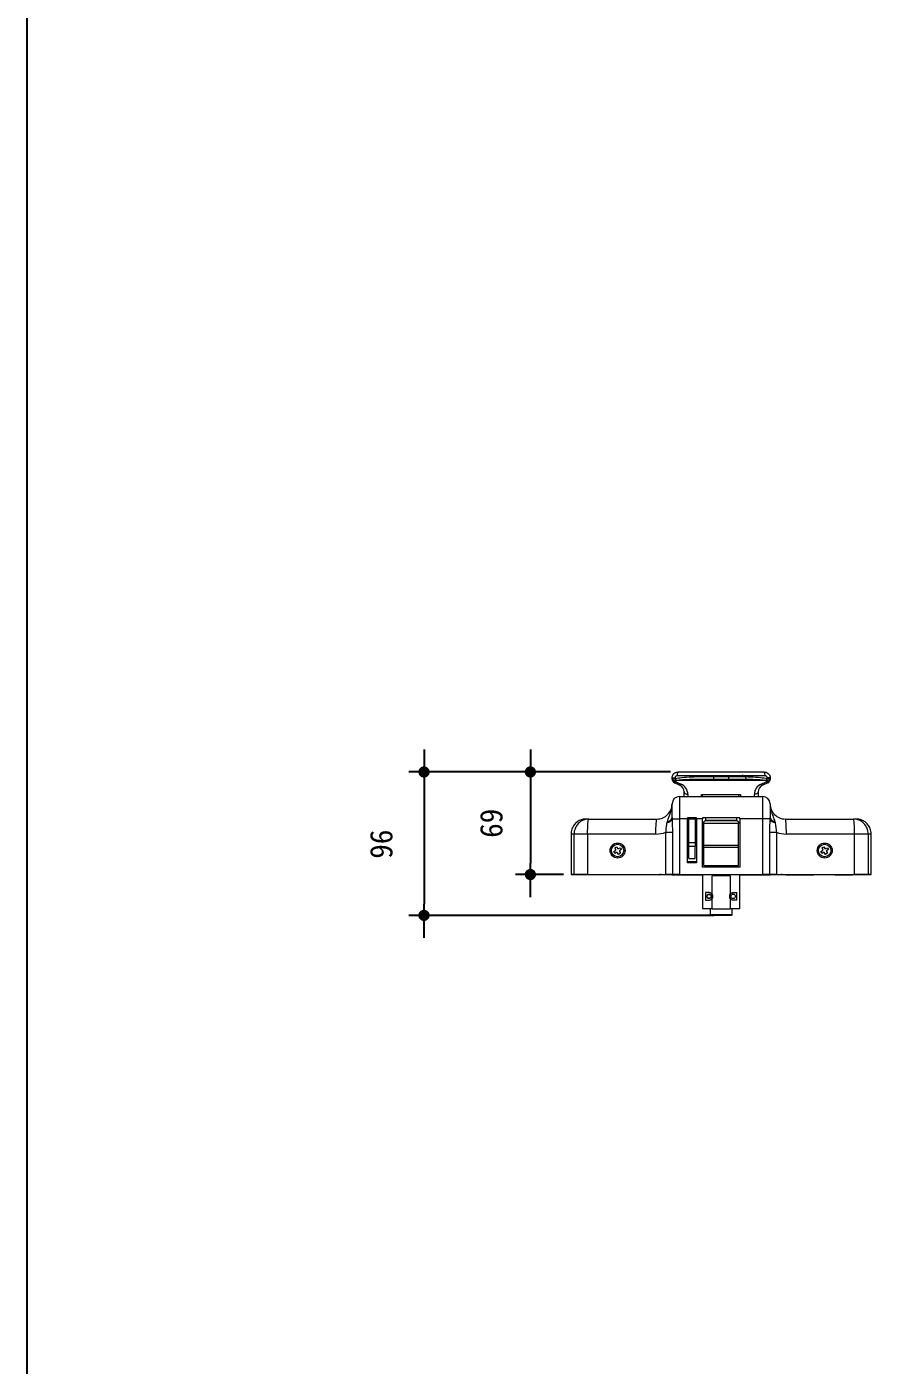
# Model space of a CAD drawing. Header units: millimetres. Extents: x 93288 to 97088, y 35747 to 38508.
# Drawn here: x 94745 to 95308, y 36426 to 37318 of the extents above; entities that cross this region are included whole.
import ezdxf

# ---------------------------------------------------------------- set-up
doc = ezdxf.new("R2010")
doc.units = ezdxf.units.MM
doc.layers.add('A-DIMS', color=7, linetype='Continuous')
doc.layers.add('A-ELEV-LIN3', color=8, linetype='Continuous', lineweight=18)
doc.styles.add('HY울릉도L', font='')
doc.styles.add('돋움체', font='')
doc.styles.get('HY울릉도L').set_extended_font_data('HYwulM')
doc.styles.get('돋움체').set_extended_font_data('DotumChe')
doc.dimstyles.new('CDIM', dxfattribs={"dimtxt": 3, "dimasz": 1.5, "dimexe": 2, "dimexo": 1, "dimgap": 1, "dimtad": 1, "dimdec": 0, "dimrnd": 0.5, "dimzin": 0, "dimdsep": 32, "dimlunit": 6, "dimtxsty": 'HY울릉도L', "dimblk1": '_CIDOT', "dimblk2": '_CIDOT', "dimsah": 1, "dimcen": 5.5, "dimclrd": 2, "dimclre": 2, "dimclrt": 7, "dimadec": 0, "dimazin": 0, "dimtfac": 1, "dimtdec": 0, "dimtix": 1, "dimtmove": 2, "dimatfit": 1, "dimldrblk": '_CIDOT', "dimfxl": 1, "dimtolj": 1, "dimtzin": 0, "dimlwd": -1, "dimarcsym": 0})

# ---------------------------------------------------------------- blocks, each defined once
blk = doc.blocks.new('_CIDOT')
at = {"color": 0, "linetype": 'ByBlock'}
blk.add_line((2, 0), (-1, 0), dxfattribs=at)
at = {"color": 0, "linetype": 'ByBlock', "const_width": 0.5}
blk.add_lwpolyline([(-0.25, 0, 1), (0.25, 0, 1)], format="xyb", close=True, dxfattribs=at)
blk = doc.blocks.new('*D64')
at = {"layer": 'A-DIMS', "lineweight": -2, "transparency": 16777216}
for p, q in [((95173.9, 36821.36), (94999.67, 36821.36)), ((95202.81, 36725.85), (94999.67, 36725.85))]:
    blk.add_line(p, q, dxfattribs=at)
at = {"layer": 'A-DIMS', "transparency": 16777216}
blk.add_line((95009.67, 36813.86), (95009.67, 36733.35), dxfattribs=at)
at = {"layer": 'A-DIMS', "transparency": 16777216, "xscale": 7.5, "yscale": 7.5, "zscale": 7.5}
for p, rotation in [((95009.67, 36821.36), 90), ((95009.67, 36725.85), 270)]:
    blk.add_blockref('_CIDOT', p, dxfattribs=dict(at, rotation=rotation))
at = {"layer": 'A-DIMS', "color": 3, "transparency": 16777216, "insert": (94981.25, 36773.28), "char_height": 15, "attachment_point": 5, "rotation": 90, "style": '돋움체'}
blk.add_mtext('\\A1;96', dxfattribs=at)
blk = doc.blocks.new('*D65')
at = {"layer": 'A-DIMS', "lineweight": -2, "transparency": 16777216}
for p, q in [((95173.9, 36821.36), (95070.54, 36821.36)), ((95102.6, 36753.05), (95070.54, 36753.05))]:
    blk.add_line(p, q, dxfattribs=at)
at = {"layer": 'A-DIMS', "transparency": 16777216}
blk.add_line((95080.54, 36813.86), (95080.54, 36760.55), dxfattribs=at)
at = {"layer": 'A-DIMS', "transparency": 16777216, "xscale": 7.5, "yscale": 7.5, "zscale": 7.5}
for p, rotation in [((95080.54, 36821.36), 90), ((95080.54, 36753.05), 270)]:
    blk.add_blockref('_CIDOT', p, dxfattribs=dict(at, rotation=rotation))
at = {"layer": 'A-DIMS', "color": 3, "transparency": 16777216, "insert": (95054.56, 36787.2), "char_height": 15, "attachment_point": 5, "rotation": 90, "style": '돋움체'}
blk.add_mtext('\\A1;69', dxfattribs=at)

msp = doc.modelspace()

# ---------------------------------------------------------------- linework, layer by layer
at = {"color": 7, "linetype": 'Continuous', "lineweight": 15}
for p, q in [((95178.9, 36821.36), (95236.3, 36821.36)), ((95174.9, 36817.36), (95176.89, 36817.36)), ((95174.9, 36817.15), (95174.9, 36817.36)), ((95174.9, 36816.62), (95174.9, 36817.15)), ((95179.9, 36812.67), (95176.52, 36814.15)), ((95176.89, 36817.36), (95176.89, 36816.96)), ((95176.89, 36816.96), (95176.99, 36816.97)), ((95177.4, 36815.66), (95176.89, 36815.68)), ((95177.4, 36815.66), (95177.4, 36814.99)), ((95237.78, 36815.67), (95177.42, 36815.67)), ((95177.52, 36814.8), (95180.9, 36813.32)), ((95179.97, 36812.61), (95178.33, 36813.36)), ((95236.79, 36818.86), (95178.41, 36818.86)), ((95202.46, 36818.36), (95212.74, 36818.36)), ((95212.67, 36816.36), (95202.52, 36816.36)), ((95234.29, 36813.32), (95237.68, 36814.8)), ((95236.87, 36813.36), (95235.22, 36812.61)), ((95238.68, 36814.15), (95235.3, 36812.67)), ((95238.31, 36815.68), (95237.8, 36815.66)), ((95237.8, 36814.99), (95237.8, 36815.66)), ((95238.21, 36816.97), (95238.31, 36816.96)), ((95238.31, 36816.96), (95238.31, 36817.36)), ((95240.3, 36817.36), (95238.31, 36817.36)), ((95240.3, 36817.36), (95240.3, 36817.15)), ((95240.3, 36817.15), (95240.3, 36816.62)), ((95179.9, 36805.03), (95179.9, 36790.05)), ((95179.9, 36805.03), (95235.3, 36805.03)), ((95182.9, 36805.03), (95182.9, 36808.09)), ((95194.6, 36806.36), (95220.6, 36806.36)), ((95194.6, 36805.03), (95194.6, 36806.36)), ((95195.1, 36805.03), (95195.1, 36806.36)), ((95219.1, 36806.36), (95219.1, 36805.03)), ((95220.6, 36806.36), (95220.6, 36805.03)), ((95232.3, 36808.09), (95232.3, 36805.03)), ((95235.3, 36790.05), (95235.3, 36805.03)), ((95174.9, 36791.02), (95174.9, 36800.03)), ((95240.3, 36800.03), (95240.3, 36791.02)), ((95240.3, 36800.01), (95240.3, 36800.01)), ((95119.44, 36790.03), (95164.9, 36790.03)), ((95171.66, 36787.65), (95171.88, 36788.44)), ((95174.9, 36791.02), (95174.91, 36790.04)), ((95179.9, 36790.05), (95179.9, 36753.05)), ((95185.1, 36790.05), (95179.9, 36790.05)), ((95191.1, 36790.75), (95185.1, 36790.75)), ((95185.1, 36790.75), (95185.1, 36790.05)), ((95191.1, 36790.75), (95185.1, 36790.75)), ((95185.1, 36760.75), (95185.1, 36790.05)), ((95186.1, 36790.33), (95186.1, 36790.75)), ((95190.2, 36790.33), (95186.1, 36790.33)), ((95186.1, 36790.17), (95186.1, 36790.33)), ((95186.1, 36790.17), (95190.2, 36790.17)), ((95186.1, 36774.34), (95186.1, 36790.17)), ((95190.2, 36790.75), (95190.2, 36790.33)), ((95190.2, 36790.17), (95190.2, 36790.33)), ((95190.2, 36790.17), (95190.2, 36774.34)), ((95190.2, 36789.51), (95191.1, 36789.51)), ((95191.1, 36790.05), (95191.1, 36790.75)), ((95191.1, 36790.05), (95191.1, 36760.75)), ((95195.1, 36790.05), (95191.1, 36790.05)), ((95220.1, 36790.75), (95195.1, 36790.75)), ((95195.1, 36790.75), (95195.1, 36790.05)), ((95220.1, 36790.75), (95195.1, 36790.75)), ((95195.1, 36758.05), (95195.1, 36790.05)), ((95196, 36787), (95196, 36788.24)), ((95219.2, 36787), (95196, 36787)), ((95196, 36772.68), (95196, 36787)), ((95197.1, 36790.75), (95197.1, 36788.78)), ((95197.1, 36789.51), (95197.4, 36789.51)), ((95197.4, 36789.06), (95197.4, 36790.75)), ((95217.8, 36789.06), (95197.4, 36789.06)), ((95197.4, 36789.02), (95197.4, 36789.06)), ((95197.4, 36789.02), (95217.8, 36789.02)), ((95197.4, 36788.89), (95197.4, 36789.02)), ((95217.8, 36790.75), (95217.8, 36789.06)), ((95217.8, 36789.51), (95218.1, 36789.51)), ((95217.8, 36789.06), (95217.8, 36789.02)), ((95217.8, 36789.02), (95217.8, 36788.89)), ((95218.1, 36788.78), (95218.1, 36790.75)), ((95219.2, 36772.68), (95219.2, 36787)), ((95220.1, 36790.05), (95220.1, 36790.75)), ((95220.1, 36790.05), (95220.1, 36758.05)), ((95235.3, 36790.05), (95220.1, 36790.05)), ((95235.3, 36753.05), (95235.3, 36790.05)), ((95240.29, 36790.04), (95240.3, 36791.02)), ((95243.32, 36788.44), (95243.54, 36787.65)), ((95250.3, 36790.03), (95295.76, 36790.03)), ((95107.6, 36780.01), (95107.6, 36753.01)), ((95109.64, 36753.03), (95109.64, 36780.03)), ((95118.65, 36780.04), (95118.65, 36753.04)), ((95164.11, 36780.04), (95118.65, 36780.04)), ((95170.8, 36753.04), (95170.8, 36781.19)), ((95175.15, 36781.2), (95175.15, 36753.05)), ((95240.04, 36753.05), (95240.04, 36781.2)), ((95244.39, 36781.19), (95244.39, 36753.04)), ((95296.55, 36780.04), (95251.09, 36780.04)), ((95296.55, 36753.04), (95296.55, 36780.04)), ((95305.56, 36780.03), (95305.56, 36753.03)), ((95307.6, 36753.01), (95307.6, 36780.01)), ((95186.1, 36774.34), (95190.2, 36774.34)), ((95186.1, 36771.63), (95186.1, 36774.34)), ((95190.2, 36771.63), (95186.1, 36771.63)), ((95186.1, 36763.8), (95186.1, 36771.63)), ((95190.2, 36774.34), (95190.2, 36771.63)), ((95190.2, 36763.8), (95190.2, 36771.63)), ((95196, 36772.68), (95219.2, 36772.68)), ((95196, 36771.37), (95196, 36772.68)), ((95196, 36771.37), (95219.2, 36771.37)), ((95196, 36759.13), (95196, 36771.37)), ((95219.2, 36771.37), (95219.2, 36772.68)), ((95219.2, 36759.13), (95219.2, 36771.37)), ((95191.1, 36761.46), (95185.1, 36761.46)), ((95191.1, 36760.75), (95185.1, 36760.75)), ((95186.1, 36763.8), (95190.2, 36763.8)), ((95186.1, 36763.71), (95186.1, 36763.8)), ((95186.1, 36763.71), (95190.2, 36763.71)), ((95190.2, 36763.8), (95190.2, 36763.71)), ((95196, 36759.13), (95219.2, 36759.13)), ((95109.35, 36753.02), (95109.35, 36752.96)), ((95111.06, 36752.96), (95109.35, 36752.96)), ((95120.08, 36752.96), (95111.06, 36752.96)), ((95118.65, 36753.04), (95170.8, 36753.04)), ((95118.74, 36753.04), (95170.9, 36753.04)), ((95129.66, 36752.96), (95120.08, 36752.96)), ((95129.66, 36753.04), (95129.66, 36752.96)), ((95129.94, 36752.96), (95129.66, 36752.96)), ((95129.94, 36753.04), (95129.94, 36752.96)), ((95131.89, 36752.96), (95129.94, 36752.96)), ((95145.85, 36752.96), (95131.89, 36752.96)), ((95145.85, 36752.96), (95145.89, 36752.96)), ((95145.89, 36753.04), (95145.89, 36752.96)), ((95147.6, 36752.96), (95145.89, 36752.96)), ((95147.6, 36753.04), (95147.6, 36752.96)), ((95164.6, 36752.96), (95147.6, 36752.96)), ((95164.6, 36752.96), (95164.6, 36753.04)), ((95166.6, 36752.96), (95164.6, 36752.96)), ((95167.53, 36752.97), (95166.85, 36752.97)), ((95167.62, 36752.97), (95166.86, 36752.97)), ((95174.7, 36752.96), (95174.7, 36752.97)), ((95174.9, 36752.96), (95174.7, 36752.96)), ((95174.9, 36752.94), (95174.9, 36752.96)), ((95176.1, 36752.96), (95176.1, 36753.04)), ((95176.1, 36752.94), (95176.1, 36752.96)), ((95176.85, 36753.05), (95176.85, 36752.94)), ((95177.2, 36752.96), (95176.85, 36752.96)), ((95176.85, 36752.94), (95176.85, 36752.93)), ((95177.2, 36753.05), (95177.2, 36752.96)), ((95177.2, 36752.96), (95178.2, 36752.96)), ((95178.2, 36752.96), (95178.2, 36752.97)), ((95178.4, 36752.96), (95195.1, 36752.96)), ((95179.9, 36753.05), (95235.3, 36753.05)), ((95179.9, 36753.05), (95235.3, 36753.05)), ((95220.1, 36758.05), (95195.1, 36758.05)), ((95195.1, 36753.05), (95195.1, 36730.15)), ((95201.66, 36739.92), (95201.66, 36752.16)), ((95213.54, 36752.16), (95201.66, 36752.16)), ((95213.54, 36752.16), (95213.54, 36739.92)), ((95220.1, 36730.15), (95220.1, 36753.05)), ((95220.1, 36752.96), (95236.8, 36752.96)), ((95237, 36752.97), (95237, 36752.96)), ((95237, 36752.96), (95238, 36752.96)), ((95238, 36752.96), (95238, 36753.05)), ((95238.35, 36752.96), (95238, 36752.96)), ((95238.35, 36752.94), (95238.35, 36753.05)), ((95238.35, 36752.93), (95238.35, 36752.94)), ((95239.1, 36753.04), (95239.1, 36752.96)), ((95239.1, 36752.96), (95239.1, 36752.94)), ((95240.5, 36752.96), (95240.3, 36752.96)), ((95240.3, 36752.96), (95240.3, 36752.94)), ((95240.5, 36752.97), (95240.5, 36752.96)), ((95244.3, 36753.04), (95296.45, 36753.04)), ((95244.39, 36753.04), (95296.55, 36753.04)), ((95248.33, 36752.97), (95247.58, 36752.97)), ((95248.34, 36752.97), (95247.67, 36752.97)), ((95250.6, 36752.96), (95248.6, 36752.96)), ((95250.6, 36752.96), (95250.6, 36753.04)), ((95250.6, 36752.96), (95267.6, 36752.96)), ((95267.6, 36753.04), (95267.6, 36752.96)), ((95267.6, 36752.96), (95269.31, 36752.96)), ((95269.31, 36753.04), (95269.31, 36752.96)), ((95269.35, 36752.96), (95269.31, 36752.96)), ((95283.3, 36752.96), (95269.35, 36752.96)), ((95283.3, 36752.96), (95285.26, 36752.96)), ((95285.26, 36753.04), (95285.26, 36752.96)), ((95285.26, 36752.96), (95285.54, 36752.96)), ((95285.54, 36753.04), (95285.54, 36752.96)), ((95285.54, 36752.96), (95295.12, 36752.96)), ((95304.14, 36752.96), (95295.12, 36752.96)), ((95305.85, 36752.96), (95304.14, 36752.96)), ((95305.85, 36752.96), (95305.85, 36753.02)), ((95201.66, 36730.15), (95201.66, 36737.09)), ((95213.54, 36737.09), (95213.54, 36730.15)), ((95201.66, 36730.15), (95195.1, 36730.15)), ((95200.24, 36730.15), (95200.31, 36726.16)), ((95200.24, 36730.15), (95200.31, 36726.36)), ((95200.31, 36726.36), (95214.89, 36726.36)), ((95200.31, 36726.16), (95200.62, 36725.85)), ((95200.31, 36726.16), (95207.82, 36726.16)), ((95207.81, 36725.85), (95200.62, 36725.85)), ((95201.66, 36730.15), (95213.54, 36730.15)), ((95214.58, 36725.85), (95207.81, 36725.85)), ((95207.82, 36726.16), (95214.88, 36726.16)), ((95220.1, 36730.15), (95213.54, 36730.15)), ((95214.58, 36725.85), (95214.88, 36726.16)), ((95214.88, 36726.16), (95214.95, 36730.15)), ((95214.89, 36726.36), (95214.95, 36730.15))]:
    msp.add_line(p, q, dxfattribs=at)
at = {"color": 8, "linetype": 'Continuous', "lineweight": 15}
for p, q in [((95185.4, 36806.45), (95185.4, 36805.03)), ((95229.8, 36805.03), (95229.8, 36806.45)), ((95111.06, 36752.96), (95111.06, 36753.03)), ((95120.08, 36753.04), (95120.08, 36752.96)), ((95167.62, 36753.04), (95167.62, 36752.97)), ((95247.58, 36752.97), (95247.58, 36753.04)), ((95295.12, 36752.96), (95295.12, 36753.04)), ((95304.14, 36753.03), (95304.14, 36752.96))]:
    msp.add_line(p, q, dxfattribs=at)
msp.add_line((95219.2, 36788.24), (95219.2, 36787))
msp.add_lwpolyline([(94745.04, 38508.47), (94745.04, 35747.47)])
at = {"color": 7, "linetype": 'Continuous', "lineweight": 15, "flags": 128}
for points in [[(95174.9, 36816.62), (95174.95, 36816.3), (95175.09, 36816), (95175.32, 36815.71), (95175.63, 36815.46), (95176.01, 36815.26), (95176.44, 36815.11), (95176.91, 36815.02), (95177.4, 36814.99)], [(95176.52, 36814.15), (95176.61, 36814.13), (95176.72, 36814.13), (95176.83, 36814.17), (95176.96, 36814.24), (95177.09, 36814.34), (95177.23, 36814.47), (95177.37, 36814.62), (95177.52, 36814.8)], [(95179.9, 36812.67), (95180, 36812.65), (95180.1, 36812.65), (95180.22, 36812.69), (95180.34, 36812.76), (95180.48, 36812.86), (95180.62, 36812.99), (95180.76, 36813.14), (95180.9, 36813.32)], [(95235.3, 36812.67), (95235.2, 36812.65), (95235.1, 36812.65), (95234.98, 36812.69), (95234.85, 36812.76), (95234.72, 36812.86), (95234.58, 36812.99), (95234.44, 36813.14), (95234.29, 36813.32)], [(95238.68, 36814.15), (95238.59, 36814.13), (95238.48, 36814.13), (95238.37, 36814.17), (95238.24, 36814.24), (95238.11, 36814.34), (95237.97, 36814.47), (95237.82, 36814.62), (95237.68, 36814.8)], [(95240.3, 36816.62), (95240.25, 36816.3), (95240.11, 36816), (95239.88, 36815.71), (95239.57, 36815.46), (95239.19, 36815.26), (95238.76, 36815.11), (95238.29, 36815.02), (95237.8, 36814.99)], [(95182.9, 36808.09), (95182.95, 36807.77), (95183.09, 36807.46), (95183.32, 36807.18), (95183.63, 36806.93), (95184.01, 36806.73), (95184.44, 36806.57), (95184.91, 36806.48), (95185.4, 36806.45)], [(95232.3, 36808.09), (95232.25, 36807.77), (95232.11, 36807.46), (95231.88, 36807.18), (95231.57, 36806.93), (95231.19, 36806.73), (95230.76, 36806.57), (95230.29, 36806.48), (95229.8, 36806.45)], [(95118.65, 36780.04), (95118.66, 36781.99), (95118.71, 36783.86), (95118.78, 36785.59), (95118.88, 36787.11), (95119, 36788.35), (95119.13, 36789.27), (95119.28, 36789.84), (95119.44, 36790.03)], [(95164.11, 36780.04), (95164.13, 36781.99), (95164.17, 36783.87), (95164.24, 36785.6), (95164.34, 36787.11), (95164.46, 36788.35), (95164.6, 36789.27), (95164.74, 36789.84), (95164.9, 36790.03)], [(95174.91, 36790.04), (95175.05, 36790.05), (95175.37, 36790.05), (95175.84, 36790.05), (95176.47, 36790.05), (95177.21, 36790.05), (95178.05, 36790.05), (95178.96, 36790.05), (95179.9, 36790.05)], [(95218.1, 36789.39), (95217.96, 36789.43), (95217.8, 36789.46)], [(95240.29, 36790.04), (95240.15, 36790.05), (95239.83, 36790.05), (95239.35, 36790.05), (95238.73, 36790.05), (95237.99, 36790.05), (95237.15, 36790.05), (95236.24, 36790.05), (95235.3, 36790.05)], [(95251.09, 36780.04), (95251.07, 36781.99), (95251.03, 36783.87), (95250.95, 36785.6), (95250.86, 36787.11), (95250.74, 36788.35), (95250.6, 36789.27), (95250.45, 36789.84), (95250.3, 36790.03)], [(95296.55, 36780.04), (95296.53, 36781.99), (95296.49, 36783.86), (95296.42, 36785.59), (95296.32, 36787.11), (95296.2, 36788.35), (95296.06, 36789.27), (95295.92, 36789.84), (95295.76, 36790.03)], [(95118.65, 36780.04), (95117.06, 36780.04), (95115.53, 36780.04), (95114.1, 36780.04), (95112.81, 36780.03), (95111.7, 36780.03), (95110.78, 36780.03), (95110.09, 36780.03), (95109.64, 36780.03)], [(95170.8, 36781.19), (95171.53, 36781.19), (95172.22, 36781.19), (95172.88, 36781.2), (95173.49, 36781.2), (95174.03, 36781.2), (95174.5, 36781.2), (95174.87, 36781.2), (95175.15, 36781.2)], [(95240.04, 36781.2), (95240.32, 36781.2), (95240.7, 36781.2), (95241.16, 36781.2), (95241.71, 36781.2), (95242.31, 36781.2), (95242.97, 36781.19), (95243.67, 36781.19), (95244.39, 36781.19)], [(95305.56, 36780.03), (95305.11, 36780.03), (95304.42, 36780.03), (95303.5, 36780.03), (95302.38, 36780.03), (95301.09, 36780.04), (95299.67, 36780.04), (95298.14, 36780.04), (95296.55, 36780.04)], [(95109.35, 36752.99), (95108.75, 36752.99), (95108.11, 36753), (95107.72, 36753), (95107.6, 36753.01), (95107.72, 36753.01), (95108.11, 36753.02), (95108.75, 36753.02), (95109.64, 36753.03)], [(95109.35, 36753), (95109.3, 36753), (95108.92, 36753), (95108.8, 36753.01), (95108.92, 36753.01), (95109.3, 36753.02), (95109.93, 36753.02), (95110.81, 36753.03)], [(95118.65, 36753.04), (95117.06, 36753.04), (95115.53, 36753.04), (95114.1, 36753.04), (95112.81, 36753.03), (95111.7, 36753.03), (95110.78, 36753.03), (95110.09, 36753.03), (95109.64, 36753.03)], [(95118.74, 36753.04), (95117.34, 36753.04), (95116, 36753.03), (95114.74, 36753.03), (95113.61, 36753.03), (95112.63, 36753.03), (95111.82, 36753.03), (95111.21, 36753.03), (95110.81, 36753.03)], [(95131.89, 36752.96), (95131.86, 36752.99), (95131.85, 36753.04)], [(95145.8, 36753.04), (95145.82, 36752.99), (95145.85, 36752.96)], [(95166.6, 36752.96), (95166.99, 36752.99), (95167.17, 36753.04)], [(95167.53, 36752.97), (95168.99, 36752.97), (95170.39, 36752.97), (95171.66, 36752.97), (95172.77, 36752.97), (95173.68, 36752.97), (95174.35, 36752.97), (95174.76, 36752.96), (95174.9, 36752.96)], [(95167.62, 36752.97), (95169.31, 36752.97), (95170.91, 36752.97), (95172.38, 36752.97), (95173.65, 36752.97), (95174.69, 36752.97), (95175.47, 36752.97), (95175.94, 36752.97), (95176.1, 36752.96)], [(95175.15, 36753.05), (95174.87, 36753.04), (95174.5, 36753.04), (95174.03, 36753.04), (95173.49, 36753.04), (95172.88, 36753.04), (95172.22, 36753.04), (95171.53, 36753.04), (95170.8, 36753.04)], [(95176.29, 36753.04), (95175.94, 36753.04), (95175.48, 36753.04), (95174.9, 36753.04), (95174.23, 36753.04), (95173.48, 36753.04), (95172.66, 36753.04), (95171.79, 36753.04), (95170.9, 36753.04)], [(95179.9, 36753.05), (95179.12, 36753.05), (95178.36, 36753.05), (95177.64, 36753.05), (95176.97, 36753.05), (95176.38, 36753.05), (95175.87, 36753.05), (95175.46, 36753.05), (95175.15, 36753.05)], [(95179.9, 36753.05), (95179.31, 36753.05), (95178.73, 36753.05), (95178.18, 36753.05), (95177.68, 36753.05), (95177.22, 36753.05), (95176.84, 36753.05), (95176.52, 36753.05), (95176.29, 36753.04)], [(95177.94, 36753.05), (95178.16, 36752.98), (95178.4, 36752.96)], [(95240.04, 36753.05), (95239.74, 36753.05), (95239.33, 36753.05), (95238.82, 36753.05), (95238.22, 36753.05), (95237.56, 36753.05), (95236.84, 36753.05), (95236.08, 36753.05), (95235.3, 36753.05)], [(95238.9, 36753.04), (95238.67, 36753.05), (95238.36, 36753.05), (95237.97, 36753.05), (95237.52, 36753.05), (95237.02, 36753.05), (95236.47, 36753.05), (95235.89, 36753.05), (95235.3, 36753.05)], [(95236.8, 36752.96), (95237.03, 36752.98), (95237.26, 36753.05)], [(95244.3, 36753.04), (95243.4, 36753.04), (95242.54, 36753.04), (95241.72, 36753.04), (95240.97, 36753.04), (95240.3, 36753.04), (95239.72, 36753.04), (95239.25, 36753.04), (95238.9, 36753.04)], [(95239.1, 36752.96), (95239.26, 36752.97), (95239.73, 36752.97), (95240.5, 36752.97), (95241.54, 36752.97), (95242.82, 36752.97), (95244.28, 36752.97), (95245.89, 36752.97), (95247.58, 36752.97)], [(95244.39, 36753.04), (95243.67, 36753.04), (95242.97, 36753.04), (95242.31, 36753.04), (95241.71, 36753.04), (95241.16, 36753.04), (95240.7, 36753.04), (95240.32, 36753.04), (95240.04, 36753.05)], [(95240.3, 36752.96), (95240.44, 36752.96), (95240.85, 36752.97), (95241.52, 36752.97), (95242.42, 36752.97), (95243.53, 36752.97), (95244.81, 36752.97), (95246.2, 36752.97), (95247.67, 36752.97)], [(95248.03, 36753.04), (95248.21, 36752.99), (95248.6, 36752.96)], [(95269.35, 36752.96), (95269.38, 36752.99), (95269.4, 36753.04)], [(95283.35, 36753.04), (95283.34, 36752.99), (95283.3, 36752.96)], [(95304.38, 36753.03), (95303.99, 36753.03), (95303.38, 36753.03), (95302.57, 36753.03), (95301.59, 36753.03), (95300.45, 36753.03), (95299.2, 36753.03), (95297.85, 36753.04), (95296.45, 36753.04)], [(95305.56, 36753.03), (95305.11, 36753.03), (95304.42, 36753.03), (95303.5, 36753.03), (95302.38, 36753.03), (95301.09, 36753.04), (95299.67, 36753.04), (95298.14, 36753.04), (95296.55, 36753.04)], [(95304.38, 36753.03), (95305.26, 36753.02), (95305.9, 36753.02), (95306.27, 36753.01), (95306.4, 36753.01), (95306.27, 36753), (95305.9, 36753), (95305.85, 36753)], [(95305.56, 36753.03), (95306.45, 36753.02), (95307.09, 36753.02), (95307.47, 36753.01), (95307.6, 36753.01), (95307.47, 36753), (95307.09, 36753), (95306.45, 36752.99), (95305.85, 36752.99)]]:
    msp.add_lwpolyline(points, dxfattribs=at)
at = {"color": 7, "linetype": 'Continuous', "lineweight": 15}
for centre, radius, start, end in [((95181.99, 36819.46), 3.63, 148.43532, 189.54301), ((95233.21, 36819.46), 3.63, 350.45699, 31.56468), ((95177.6, 36816.62), 2.7, 180, 246.37062), ((95184.62, 36816.32), 7.76, 175.26111, 184.73889), ((95185.1, 36818.78), 8.31, 192.5639, 202.03833), ((95185.13, 36818.78), 8.31, 192.55497, 202.02246), ((95177.6, 36814.99), 0.2, 180, 246.37062), ((95177.9, 36808.09), 5, 0, 66.37062), ((95177.9, 36808.06), 5, 0, 65.48122), ((95177.9, 36806.45), 7.5, 0, 66.37062), ((95217.09, 36817.86), 14.64, 178.04561, 185.88159), ((95198.11, 36817.86), 14.64, 354.11841, 1.95439), ((95237.3, 36806.45), 7.5, 113.62938, 180), ((95237.3, 36808.09), 5, 113.62938, 180), ((95237.3, 36808.06), 5, 114.51878, 180), ((95237.6, 36814.99), 0.2, 293.62938, 0), ((95230.07, 36818.78), 8.31, 337.97754, 347.44503), ((95230.1, 36818.78), 8.31, 337.96167, 347.4361), ((95230.58, 36816.32), 7.76, 355.26111, 4.73889), ((95237.6, 36816.62), 2.7, 293.62938, 0), ((95179.9, 36800.03), 5, 89.99998, 177.9804), ((95235.3, 36800.03), 5, 2.0196, 90.00002), ((95179.9, 36800.03), 5, 177.96488, 180), ((95170.66, 36800.01), 4.24, 359.64283, 359.97468), ((95235.3, 36800.03), 5, 0, 2.02685), ((95244.54, 36800.01), 4.24, 180.02532, 180.35717), ((95119.54, 36780.13), 9.9, 90.58257, 180.58733), ((95119.52, 36681.23), 108.79, 90.04669, 90.98138), ((95171.46, 36791.32), 3.68, 273.12528, 339.70452), ((95171.64, 36791.77), 3.34, 274.01278, 346.92133), ((95243.74, 36791.32), 3.68, 200.29548, 266.87472), ((95243.55, 36791.77), 3.34, 193.07867, 265.98722), ((95295.66, 36780.13), 9.9, 359.41267, 89.41743), ((95176.54, 37056.5), 303.57, 269.68996, 270.05801), ((95176.75, 36837.61), 84.68, 269.55877, 270.06628), ((95238.45, 36837.61), 84.68, 269.93372, 270.44123), ((95238.66, 37056.5), 303.57, 269.94199, 270.31004)]:
    msp.add_arc(centre, radius, start, end, dxfattribs=at)
at = {"color": 8, "linetype": 'Continuous', "lineweight": 15}
for centre, start, end in [((95109.42, 36704.63), 89.83427, 91.38675), ((95305.78, 36704.63), 88.61325, 90.16573)]:
    msp.add_arc(centre, 75.4, start, end, dxfattribs=at)
at = {"color": 7, "linetype": 'Continuous', "lineweight": 15}
for centre, major_axis, ratio, start_param, end_param in [((95177.4, 36817.15), (2.5, 0), 0.074632, 3.141593, 4.506185), ((95177.4, 36817.15), (2.5, 0), 0.598709, 3.141593, 4.506185), ((95207.6, 36649.87), (0, 170.7), 0.878769, 0.205339, 0.205497), ((95207.6, 36648.56), (0, 170.7), 0.867052, 0.205339, 0.205497), ((95207.6, 36648.56), (0, 170.7), 0.867052, 6.077688, 6.077847), ((95207.6, 36649.87), (0, 170.7), 0.878769, 6.077688, 6.077847), ((95237.8, 36817.15), (2.5, 0), 0.598709, 4.918593, 6.283185), ((95237.8, 36817.15), (2.5, 0), 0.074632, 4.918593, 6.283185), ((95164.9, 36800.03), (7.08, 7.06), 0.999829, 3.92875, 5.499547), ((95250.3, 36800.03), (7.08, -7.06), 0.999829, 3.925231, 5.496028), ((95193.12, 36783.04), (5.78, 5.78), 0.281792, 0.503274, 0.796567), ((95222.07, 36783.04), (5.78, -5.78), 0.281792, 2.345026, 2.638318), ((95164.11, 36800.04), (14.19, 14.09), 0.999915, 3.930446, 4.271601), ((95251.09, 36800.04), (14.19, -14.09), 0.999915, 5.153177, 5.494332)]:
    msp.add_ellipse(centre, major_axis=major_axis, ratio=ratio, start_param=start_param, end_param=end_param, dxfattribs=at)
for points, knots in [([(95174.9, 36817.36), (95174.94, 36817.8), (95175.03, 36818.68), (95175.69, 36819.86), (95176.68, 36820.77), (95177.81, 36821.28), (95178.58, 36821.33), (95178.9, 36821.36)], [0, 0, 0, 0, 0.210933, 0.421019, 0.631966, 0.846087, 1, 1, 1, 1]), ([(95236.3, 36821.36), (95236.76, 36821.31), (95237.67, 36821.22), (95238.89, 36820.51), (95239.79, 36819.46), (95240.24, 36818.34), (95240.28, 36817.63), (95240.3, 36817.36)], [0, 0, 0, 0, 0.218484, 0.437704, 0.656288, 0.871778, 1, 1, 1, 1]), ([(95178.41, 36818.86), (95178.29, 36818.85), (95178, 36818.83), (95177.57, 36818.64), (95177.19, 36818.3), (95176.94, 36817.86), (95176.9, 36817.52), (95176.89, 36817.36)], [0, 0, 0, 0, 0.156364, 0.372968, 0.584293, 0.792478, 1, 1, 1, 1]), ([(95177.01, 36816.98), (95178.48, 36817.25), (95182.04, 36817.9), (95187.86, 36818.2), (95194.87, 36818.36), (95199.75, 36818.36), (95202.46, 36818.36)], [0, 0, 0, 0, 0.176735, 0.430132, 0.684789, 1, 1, 1, 1]), ([(95202.52, 36816.36), (95199.86, 36816.35), (95192.94, 36816.34), (95184.55, 36816.32), (95178.87, 36815.8), (95177.42, 36815.67)], [0, 0, 0, 0, 0.317459, 0.825841, 1, 1, 1, 1]), ([(95237.78, 36815.67), (95236.33, 36815.8), (95230.65, 36816.32), (95222.26, 36816.34), (95215.34, 36816.35), (95212.67, 36816.36)], [0, 0, 0, 0, 0.174159, 0.682541, 1, 1, 1, 1]), ([(95212.74, 36818.36), (95215.44, 36818.36), (95220.32, 36818.36), (95227.33, 36818.2), (95233.15, 36817.91), (95236.72, 36817.25), (95238.18, 36816.98)], [0, 0, 0, 0, 0.315211, 0.568776, 0.823265, 1, 1, 1, 1]), ([(95224.37, 36816.08), (95224.37, 36816.28), (95224.37, 36816.78), (95224.09, 36817.47), (95223.66, 36818.09), (95223.17, 36818.52), (95222.69, 36818.8), (95222.27, 36818.96), (95221.92, 36819.03), (95221.77, 36819.05), (95221.71, 36819.06)], [0, 0, 0, 0, 0.13738, 0.331448, 0.496831, 0.641185, 0.765976, 0.870482, 0.951881, 1, 1, 1, 1]), ([(95238.31, 36817.36), (95238.31, 36817.46), (95238.29, 36817.73), (95238.12, 36818.15), (95237.77, 36818.54), (95237.31, 36818.81), (95236.96, 36818.84), (95236.79, 36818.86)], [0, 0, 0, 0, 0.126065, 0.338863, 0.556969, 0.778133, 1, 1, 1, 1]), ([(95171.88, 36788.44), (95172.19, 36789.37), (95172.99, 36791.75), (95174.16, 36794.84), (95174.81, 36797.82), (95174.87, 36799.34), (95174.9, 36799.98)], [0, 0, 0, 0, 0.241263, 0.617392, 0.839966, 1, 1, 1, 1]), ([(95174.9, 36800.05), (95174.9, 36800.1), (95174.9, 36800.17), (95174.9, 36800.2), (95174.9, 36800.21)], [0, 0, 0, 0, 0.849059, 1, 1, 1, 1]), ([(95174.9, 36800.02), (95174.9, 36800.02), (95174.9, 36800.02), (95174.9, 36800.02), (95174.9, 36800.02), (95174.9, 36800.01), (95174.9, 36800.01), (95174.9, 36800.01), (95174.9, 36800.01), (95174.9, 36800.01), (95174.9, 36800.01)], [0, 0, 0, 0, 0.007083, 0.037164, 0.064053, 0.095249, 0.160741, 0.277488, 0.607903, 1, 1, 1, 1]), ([(95240.3, 36799.98), (95240.34, 36799.21), (95240.41, 36797.69), (95240.99, 36795.13), (95241.95, 36792.34), (95242.82, 36790.04), (95243.24, 36788.69), (95243.32, 36788.44)], [0, 0, 0, 0, 0.194195, 0.379008, 0.657453, 0.936274, 1, 1, 1, 1]), ([(95117.36, 36790.01), (95117.34, 36790.01), (95117.28, 36790), (95117.13, 36790), (95116.83, 36789.98), (95116.36, 36789.94), (95115.74, 36789.84), (95114.87, 36789.65), (95113.73, 36789.27), (95112.45, 36788.63), (95111.19, 36787.74), (95110.09, 36786.67), (95109.13, 36785.41), (95108.36, 36783.97), (95107.85, 36782.38), (95107.59, 36781.04), (95107.63, 36780.24), (95107.64, 36780.01)], [0, 0, 0, 0, 0.036199, 0.093763, 0.13367, 0.162785, 0.20117, 0.248682, 0.317767, 0.409167, 0.495123, 0.581293, 0.672714, 0.766863, 0.862548, 0.959039, 1, 1, 1, 1]), ([(95170.8, 36781.19), (95170.93, 36782.4), (95171.17, 36784.66), (95171.5, 36786.7), (95171.66, 36787.65)], [0, 0, 0, 0, 0.535096, 1, 1, 1, 1]), ([(95174.91, 36790.04), (95174.95, 36788.77), (95175.06, 36785.88), (95175.12, 36782.88), (95175.15, 36781.2)], [0, 0, 0, 0, 0.4406767, 1, 1, 1, 1]), ([(95240.04, 36781.2), (95240.08, 36782.88), (95240.13, 36785.88), (95240.24, 36788.77), (95240.29, 36790.04)], [0, 0, 0, 0, 0.5593233, 1, 1, 1, 1]), ([(95243.54, 36787.65), (95243.69, 36786.7), (95244.03, 36784.66), (95244.27, 36782.4), (95244.39, 36781.19)], [0, 0, 0, 0, 0.464904, 1, 1, 1, 1]), ([(95307.56, 36780.01), (95307.57, 36780.38), (95307.57, 36781.32), (95307.25, 36782.78), (95306.68, 36784.29), (95305.92, 36785.63), (95305.01, 36786.77), (95304.02, 36787.72), (95302.98, 36788.47), (95301.93, 36789.04), (95300.93, 36789.45), (95300.04, 36789.72), (95299.3, 36789.87), (95298.75, 36789.94), (95298.4, 36789.98), (95298.16, 36789.99), (95297.97, 36790), (95297.81, 36790.01), (95297.61, 36790.01), (95297.29, 36790.02), (95296.74, 36790.02), (95296.11, 36790.03), (95295.82, 36790.03)], [0, 0, 0, 0, 0.034281, 0.087277, 0.137296, 0.1847, 0.229629, 0.272081, 0.311934, 0.348941, 0.382675, 0.412343, 0.436267, 0.453715, 0.468185, 0.48201, 0.502717, 0.533934, 0.586549, 0.691937, 0.855456, 1, 1, 1, 1])]:
    msp.add_open_spline(points, degree=3, knots=knots, dxfattribs=at)
at = {"layer": 'A-ELEV-LIN3', "linetype": 'Continuous', "lineweight": 15}
for p, q in [((95136.08, 36768.44), (95137.16, 36769.06)), ((95136.83, 36767.14), (95136.08, 36768.44)), ((95136.72, 36770.83), (95138.02, 36771.58)), ((95136.72, 36770.83), (95137.34, 36769.74)), ((95137.91, 36767.76), (95136.83, 36767.14)), ((95138.02, 36771.58), (95138.64, 36770.49)), ((95139.22, 36766.5), (95138.59, 36767.58)), ((95140.52, 36767.25), (95139.22, 36766.5)), ((95139.33, 36770.31), (95140.41, 36770.94)), ((95139.89, 36768.33), (95140.52, 36767.25)), ((95141.16, 36769.64), (95140.08, 36769.01)), ((95140.41, 36770.94), (95141.16, 36769.64)), ((95274.03, 36768.44), (95275.11, 36769.07)), ((95274.78, 36767.14), (95274.03, 36768.44)), ((95274.67, 36770.83), (95275.97, 36771.58)), ((95274.67, 36770.83), (95275.3, 36769.75)), ((95275.86, 36767.77), (95274.78, 36767.14)), ((95275.97, 36771.58), (95276.59, 36770.5)), ((95277.17, 36766.5), (95276.55, 36767.58)), ((95278.47, 36767.25), (95277.17, 36766.5)), ((95277.28, 36770.32), (95278.36, 36770.94)), ((95277.84, 36768.33), (95278.47, 36767.25)), ((95279.11, 36769.64), (95278.03, 36769.02)), ((95278.36, 36770.94), (95279.11, 36769.64)), ((95199.6, 36741.01), (95197.24, 36741.01)), ((95197.24, 36741.01), (95197.24, 36736.01)), ((95215.6, 36741.01), (95217.96, 36741.01)), ((95217.96, 36736.01), (95217.96, 36741.01)), ((95197.24, 36736.01), (95199.6, 36736.01)), ((95217.96, 36736.01), (95215.6, 36736.01))]:
    msp.add_line(p, q, dxfattribs=at)
for centre, radius in [((95138.62, 36769.04), 4.99), ((95138.63, 36769.04), 4.14), ((95276.6, 36769.04), 4.99), ((95276.57, 36769.04), 4.14), ((95199.6, 36738.51), 1.5), ((95199.6, 36738.51), 1.3), ((95215.6, 36738.51), 1.5)]:
    msp.add_circle(centre, radius, dxfattribs=at)
for centre, radius, start, end in [((95136.91, 36769.49), 0.5, 300, 30), ((95138.16, 36767.33), 0.5, 30, 120), ((95139.08, 36770.74), 0.5, 210, 300), ((95140.33, 36768.58), 0.5, 120, 210), ((95274.86, 36769.5), 0.5, 300, 30), ((95276.11, 36767.33), 0.5, 30, 120), ((95277.03, 36770.75), 0.5, 210, 300), ((95278.28, 36768.58), 0.5, 120, 210), ((95199.6, 36738.51), 2.5, 325.60183, 34.39817), ((95215.6, 36738.51), 2.5, 145.60183, 214.39817)]:
    msp.add_arc(centre, radius, start, end, dxfattribs=at)
for points, knots in [([(95201.66, 36739.92), (95201.58, 36740.03), (95201.33, 36740.35), (95200.8, 36740.74), (95200.17, 36740.97), (95199.76, 36741), (95199.6, 36741.01)], [0, 0, 0, 0, 0.156377, 0.447991, 0.774265, 1, 1, 1, 1]), ([(95213.54, 36739.92), (95213.62, 36740.03), (95213.86, 36740.35), (95214.4, 36740.74), (95215.03, 36740.97), (95215.43, 36741), (95215.6, 36741.01)], [0, 0, 0, 0, 0.156377, 0.447991, 0.774265, 1, 1, 1, 1]), ([(95199.6, 36736.01), (95199.93, 36736.04), (95200.51, 36736.11), (95201.24, 36736.56), (95201.54, 36736.94), (95201.66, 36737.09)], [0, 0, 0, 0, 0.452318, 0.785904, 1, 1, 1, 1]), ([(95215.6, 36736.01), (95215.26, 36736.04), (95214.68, 36736.11), (95213.96, 36736.56), (95213.65, 36736.94), (95213.54, 36737.09)], [0, 0, 0, 0, 0.452318, 0.785904, 1, 1, 1, 1])]:
    msp.add_open_spline(points, degree=3, knots=knots, dxfattribs=at)

# ---------------------------------------------------------------- dimensions: what is measured, and where the dimension line sits
at = {"layer": 'A-DIMS'}
for base, p2, picture, middle in [((95009.67, 36725.85), (95207.81, 36725.85), '*D64', (94981.25, 36773.28)), ((95080.54, 36753.05), (95107.6, 36753.05), '*D65', (95054.56, 36787.2))]:
    dim = msp.add_linear_dim(base=base, p1=(95178.9, 36821.36), p2=p2, angle=90, dimstyle='CDIM', override={"dimscale": 5, "dimtxsty": '돋움체', "dimclrd": 256, "dimclre": 256, "dimclrt": 3}, dxfattribs=at)
    dim.commit()
    dim.dimension.update_dxf_attribs({"geometry": picture, "text_midpoint": middle, "dimtype": 160})

doc.saveas('drawing.dxf')
